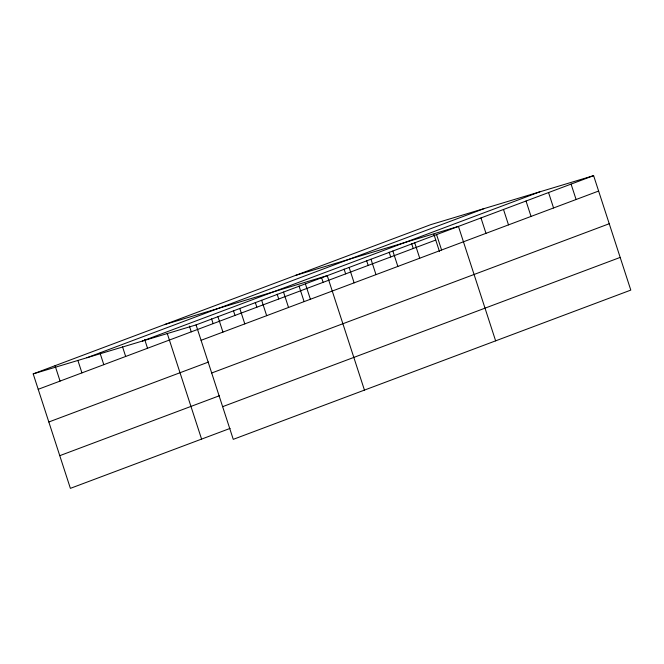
<?xml version="1.0" encoding="UTF-8"?>
<svg xmlns="http://www.w3.org/2000/svg" width="664" height="664" viewBox="0 0 664 664"><rect width="100%" height="100%" fill="white"/><g stroke="black" fill="none" stroke-linecap="round" stroke-linejoin="round"><path stroke-width="1" d="M230.101 428.396L70.384 488.355L33.2 373.898L430.745 224.648L593.616 175.645L630.8 290.102L233.255 439.352L196.063 324.903L593.616 175.645M86.942 357.73L484.496 208.479M142.32 341.072L539.865 191.813M38.205 389.303L435.75 240.053M201.067 340.308L598.621 191.049M48.829 421.989L208.537 362.029M211.691 372.994L609.237 223.735M59.768 455.67L219.477 395.711M222.631 406.667L620.176 257.416M295.58 275.394L458.442 226.391L495.634 340.848M164.39 324.646L327.252 275.643L364.445 390.1M33.2 373.898L196.063 324.903M571.081 184.102L576.086 199.507M548.555 192.56L553.56 207.965M526.029 201.018L531.034 216.422M503.503 209.475L508.508 224.88M480.977 217.933L485.982 233.338M436.58 234.599L441.585 250.004M433.874 234.276L439.502 251.59M414.718 242.808L419.723 258.213M411.663 243.696L413.224 248.51M392.847 251.017L397.852 266.422M389.137 252.154L390.698 256.968M370.985 259.226L375.99 274.63M366.603 260.612L368.171 265.426M349.123 267.434L354.128 282.847M344.077 269.069L345.645 273.883M321.55 277.527L323.111 282.341M305.39 283.852L310.395 299.265M299.024 285.985L304.021 301.373M283.528 292.069L288.533 307.474M277.154 294.193L278.722 299.007M261.657 300.277L266.662 315.682M255.291 302.402L256.86 307.216M239.795 308.486L244.8 323.891M233.429 310.611L234.99 315.425M217.933 316.695L222.938 332.1M211.559 318.82L213.127 323.634M189.381 326.065L191.265 331.842M167.203 333.311L201.582 439.103M144.719 339.594L147.532 348.26M122.541 346.84L125.662 356.468M100.048 353.123L103.8 364.677M77.871 360.369L81.938 372.886M55.062 365.69L60.067 381.094"/></g></svg>
